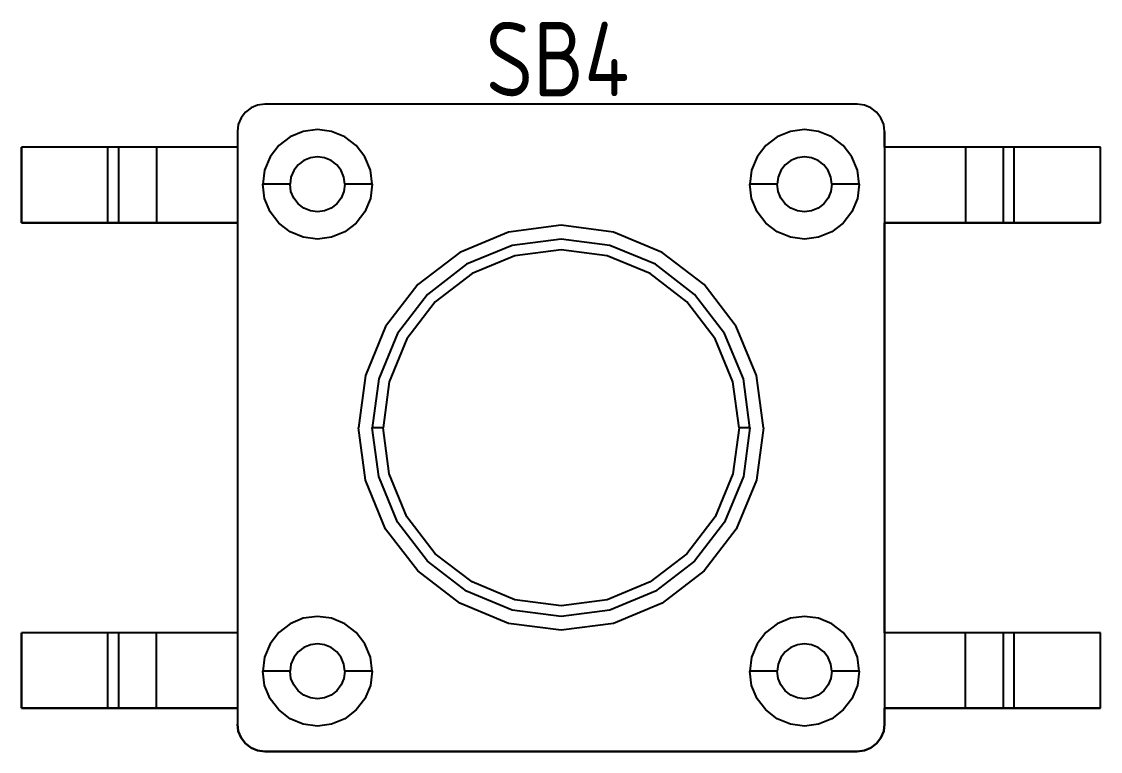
# Model space of a CAD drawing. Header units: inches. Extents: x 0 to 840, y -594 to 0.
# Drawn here: x 175.55 to 195.55, y -325.85 to -312.32 of the extents above; entities that cross this region are included whole.
import ezdxf

# ---------------------------------------------------------------- set-up
doc = ezdxf.new("R2010")
doc.units = ezdxf.units.IN
doc.header["$MEASUREMENT"] = 0
doc.styles.add('GOST type A0', font='', dxfattribs={"oblique": 15, "height": 5})
doc.styles.get('GOST type A0').set_extended_font_data('GOST type A')

msp = doc.modelspace()

# ---------------------------------------------------------------- linework, layer by layer
at = {"color": 18, "true_color": 0x000000}
for p, q in [((179.8, -313.922), (179.694, -314.002)), ((179.8, -313.922), (179.694, -314.002)), ((179.8, -313.922), (179.694, -314.002)), ((179.8, -313.922), (179.694, -314.002)), ((179.922, -313.872), (179.8, -313.922)), ((179.922, -313.872), (179.8, -313.922)), ((179.922, -313.872), (179.8, -313.922)), ((179.922, -313.872), (179.8, -313.922)), ((180.054, -313.854), (179.922, -313.872)), ((180.054, -313.854), (179.922, -313.872)), ((180.054, -313.854), (179.922, -313.872)), ((180.054, -313.854), (179.922, -313.872)), ((191.038, -313.854), (180.054, -313.854)), ((191.038, -313.854), (180.054, -313.854)), ((191.038, -313.854), (180.054, -313.854)), ((191.038, -313.854), (180.054, -313.854)), ((191.17, -313.872), (191.038, -313.854)), ((191.17, -313.872), (191.038, -313.854)), ((191.17, -313.872), (191.038, -313.854)), ((191.17, -313.872), (191.038, -313.854)), ((191.292, -313.922), (191.17, -313.872)), ((191.292, -313.922), (191.17, -313.872)), ((191.292, -313.922), (191.17, -313.872)), ((191.292, -313.922), (191.17, -313.872)), ((191.396, -314.002), (191.292, -313.922)), ((191.396, -314.002), (191.292, -313.922)), ((191.396, -314.002), (191.292, -313.922)), ((191.396, -314.002), (191.292, -313.922)), ((179.614, -314.108), (179.564, -314.23)), ((179.614, -314.108), (179.564, -314.23)), ((179.614, -314.108), (179.564, -314.23)), ((179.614, -314.108), (179.564, -314.23)), ((179.694, -314.002), (179.614, -314.108)), ((179.694, -314.002), (179.614, -314.108)), ((179.694, -314.002), (179.614, -314.108)), ((179.694, -314.002), (179.614, -314.108)), ((191.478, -314.108), (191.396, -314.002)), ((191.478, -314.108), (191.396, -314.002)), ((191.478, -314.108), (191.396, -314.002)), ((191.478, -314.108), (191.396, -314.002)), ((191.528, -314.23), (191.478, -314.108)), ((191.528, -314.23), (191.478, -314.108)), ((191.528, -314.23), (191.478, -314.108)), ((191.528, -314.23), (191.478, -314.108)), ((179.564, -314.23), (179.546, -314.362)), ((179.564, -314.23), (179.546, -314.362)), ((179.564, -314.23), (179.546, -314.362)), ((179.564, -314.23), (179.546, -314.362)), ((179.546, -314.362), (179.546, -314.654)), ((179.546, -314.362), (179.546, -325.346)), ((179.546, -314.362), (179.546, -314.654)), ((179.546, -314.362), (179.546, -325.346)), ((180.768, -314.358), (180.524, -314.46)), ((180.768, -314.358), (180.524, -314.46)), ((181.032, -314.324), (180.768, -314.358)), ((181.032, -314.324), (180.768, -314.358)), ((181.294, -314.358), (181.032, -314.324)), ((181.294, -314.358), (181.032, -314.324)), ((181.54, -314.46), (181.294, -314.358)), ((181.54, -314.46), (181.294, -314.358)), ((189.798, -314.358), (189.552, -314.46)), ((189.798, -314.358), (189.552, -314.46)), ((190.06, -314.324), (189.798, -314.358)), ((190.06, -314.324), (189.798, -314.358)), ((190.322, -314.358), (190.06, -314.324)), ((190.322, -314.358), (190.06, -314.324)), ((190.568, -314.46), (190.322, -314.358)), ((190.568, -314.46), (190.322, -314.358)), ((191.546, -314.362), (191.528, -314.23)), ((191.546, -314.362), (191.528, -314.23)), ((191.546, -314.362), (191.528, -314.23)), ((191.546, -314.362), (191.528, -314.23)), ((191.546, -314.654), (191.546, -314.362)), ((191.546, -314.362), (191.546, -325.346)), ((191.546, -314.654), (191.546, -314.362)), ((191.546, -314.362), (191.546, -325.346)), ((180.524, -314.46), (180.314, -314.622)), ((180.524, -314.46), (180.314, -314.622)), ((181.75, -314.622), (181.54, -314.46)), ((181.75, -314.622), (181.54, -314.46)), ((189.552, -314.46), (189.342, -314.622)), ((189.552, -314.46), (189.342, -314.622)), ((190.778, -314.622), (190.568, -314.46)), ((190.778, -314.622), (190.568, -314.46)), ((179.546, -314.654), (175.546, -314.654)), ((175.546, -314.654), (175.546, -316.054)), ((177.146, -314.654), (175.546, -314.654)), ((175.546, -316.054), (175.546, -314.654)), ((179.546, -314.654), (175.546, -314.654)), ((175.546, -314.654), (175.546, -316.054)), ((177.146, -314.654), (175.546, -314.654)), ((175.546, -316.054), (175.546, -314.654)), ((177.198, -314.654), (177.146, -314.654)), ((177.146, -316.054), (177.146, -314.654)), ((177.198, -314.654), (177.146, -314.654)), ((177.146, -316.054), (177.146, -314.654)), ((177.246, -314.654), (177.198, -314.654)), ((177.246, -314.654), (177.198, -314.654)), ((177.288, -314.654), (177.246, -314.654)), ((177.288, -314.654), (177.246, -314.654)), ((177.318, -314.654), (177.288, -314.654)), ((177.318, -314.654), (177.288, -314.654)), ((177.338, -314.654), (177.318, -314.654)), ((177.338, -314.654), (177.318, -314.654)), ((177.346, -314.654), (177.338, -314.654)), ((177.346, -314.654), (177.338, -314.654)), ((177.37, -314.654), (177.346, -314.654)), ((177.346, -316.054), (177.346, -314.654)), ((177.37, -314.654), (177.346, -314.654)), ((177.346, -316.054), (177.346, -314.654)), ((177.44, -314.654), (177.37, -314.654)), ((177.44, -314.654), (177.37, -314.654)), ((177.55, -314.654), (177.44, -314.654)), ((177.55, -314.654), (177.44, -314.654)), ((177.696, -314.654), (177.55, -314.654)), ((177.696, -314.654), (177.55, -314.654)), ((177.864, -314.654), (177.696, -314.654)), ((177.864, -314.654), (177.696, -314.654)), ((178.046, -314.654), (177.864, -314.654)), ((178.046, -314.654), (177.864, -314.654)), ((179.546, -314.654), (178.046, -314.654)), ((178.046, -314.654), (178.046, -316.054)), ((179.546, -314.654), (178.046, -314.654)), ((178.046, -314.654), (178.046, -316.054)), ((180.314, -314.622), (180.152, -314.832)), ((180.314, -314.622), (180.152, -314.832)), ((181.912, -314.832), (181.75, -314.622)), ((181.912, -314.832), (181.75, -314.622)), ((189.342, -314.622), (189.18, -314.832)), ((189.342, -314.622), (189.18, -314.832)), ((190.94, -314.832), (190.778, -314.622)), ((190.94, -314.832), (190.778, -314.622)), ((195.546, -314.654), (191.546, -314.654)), ((193.046, -314.654), (191.546, -314.654)), ((195.546, -314.654), (191.546, -314.654)), ((193.046, -314.654), (191.546, -314.654)), ((193.226, -314.654), (193.046, -314.654)), ((193.046, -314.654), (193.046, -316.054)), ((193.226, -314.654), (193.046, -314.654)), ((193.046, -314.654), (193.046, -316.054)), ((193.396, -314.654), (193.226, -314.654)), ((193.396, -314.654), (193.226, -314.654)), ((193.54, -314.654), (193.396, -314.654)), ((193.54, -314.654), (193.396, -314.654)), ((193.652, -314.654), (193.54, -314.654)), ((193.652, -314.654), (193.54, -314.654)), ((193.722, -314.654), (193.652, -314.654)), ((193.722, -314.654), (193.652, -314.654)), ((193.746, -314.654), (193.722, -314.654)), ((193.746, -314.654), (193.722, -314.654)), ((193.746, -316.054), (193.746, -314.654)), ((193.752, -314.654), (193.746, -314.654)), ((193.746, -316.054), (193.746, -314.654)), ((193.752, -314.654), (193.746, -314.654)), ((193.772, -314.654), (193.752, -314.654)), ((193.772, -314.654), (193.752, -314.654)), ((193.804, -314.654), (193.772, -314.654)), ((193.804, -314.654), (193.772, -314.654)), ((193.846, -314.654), (193.804, -314.654)), ((193.846, -314.654), (193.804, -314.654)), ((193.894, -314.654), (193.846, -314.654)), ((193.894, -314.654), (193.846, -314.654)), ((193.946, -314.654), (193.894, -314.654)), ((193.946, -314.654), (193.894, -314.654)), ((195.546, -314.654), (193.946, -314.654)), ((193.946, -316.054), (193.946, -314.654)), ((195.546, -314.654), (193.946, -314.654)), ((193.946, -316.054), (193.946, -314.654)), ((195.546, -316.054), (195.546, -314.654)), ((195.546, -316.054), (195.546, -314.654)), ((195.546, -316.054), (195.546, -314.654)), ((195.546, -316.054), (195.546, -314.654)), ((180.152, -314.832), (180.05, -315.076)), ((180.152, -314.832), (180.05, -315.076)), ((180.672, -314.98), (180.592, -315.086)), ((180.672, -314.98), (180.592, -315.086)), ((180.778, -314.9), (180.672, -314.98)), ((180.778, -314.9), (180.672, -314.98)), ((180.9, -314.85), (180.778, -314.9)), ((180.9, -314.85), (180.778, -314.9)), ((181.032, -314.832), (180.9, -314.85)), ((181.032, -314.832), (180.9, -314.85)), ((181.164, -314.85), (181.032, -314.832)), ((181.164, -314.85), (181.032, -314.832)), ((181.286, -314.9), (181.164, -314.85)), ((181.286, -314.9), (181.164, -314.85)), ((181.39, -314.98), (181.286, -314.9)), ((181.39, -314.98), (181.286, -314.9)), ((181.472, -315.086), (181.39, -314.98)), ((181.472, -315.086), (181.39, -314.98)), ((182.012, -315.076), (181.912, -314.832)), ((182.012, -315.076), (181.912, -314.832)), ((189.18, -314.832), (189.078, -315.076)), ((189.18, -314.832), (189.078, -315.076)), ((189.7, -314.98), (189.62, -315.086)), ((189.7, -314.98), (189.62, -315.086)), ((189.806, -314.9), (189.7, -314.98)), ((189.806, -314.9), (189.7, -314.98)), ((189.928, -314.85), (189.806, -314.9)), ((189.928, -314.85), (189.806, -314.9)), ((190.06, -314.832), (189.928, -314.85)), ((190.06, -314.832), (189.928, -314.85)), ((190.192, -314.85), (190.06, -314.832)), ((190.192, -314.85), (190.06, -314.832)), ((190.314, -314.9), (190.192, -314.85)), ((190.314, -314.9), (190.192, -314.85)), ((190.42, -314.98), (190.314, -314.9)), ((190.42, -314.98), (190.314, -314.9)), ((190.5, -315.086), (190.42, -314.98)), ((190.5, -315.086), (190.42, -314.98)), ((191.042, -315.076), (190.94, -314.832)), ((191.042, -315.076), (190.94, -314.832)), ((180.05, -315.076), (180.016, -315.34)), ((180.05, -315.076), (180.016, -315.34)), ((180.592, -315.086), (180.54, -315.208)), ((180.592, -315.086), (180.54, -315.208)), ((181.522, -315.208), (181.472, -315.086)), ((181.522, -315.208), (181.472, -315.086)), ((182.048, -315.34), (182.012, -315.076)), ((182.048, -315.34), (182.012, -315.076)), ((189.078, -315.076), (189.044, -315.34)), ((189.078, -315.076), (189.044, -315.34)), ((189.62, -315.086), (189.57, -315.208)), ((189.62, -315.086), (189.57, -315.208)), ((190.55, -315.208), (190.5, -315.086)), ((190.55, -315.208), (190.5, -315.086)), ((191.076, -315.34), (191.042, -315.076)), ((191.076, -315.34), (191.042, -315.076)), ((180.05, -315.602), (180.016, -315.34)), ((180.032, -315.34), (180.016, -315.34)), ((180.05, -315.602), (180.016, -315.34)), ((180.032, -315.34), (180.016, -315.34)), ((180.084, -315.34), (180.032, -315.34)), ((180.084, -315.34), (180.032, -315.34)), ((180.164, -315.34), (180.084, -315.34)), ((180.164, -315.34), (180.084, -315.34)), ((180.27, -315.34), (180.164, -315.34)), ((180.27, -315.34), (180.164, -315.34)), ((180.392, -315.34), (180.27, -315.34)), ((180.392, -315.34), (180.27, -315.34)), ((180.524, -315.34), (180.392, -315.34)), ((180.524, -315.34), (180.392, -315.34)), ((180.54, -315.208), (180.524, -315.34)), ((180.54, -315.208), (180.524, -315.34)), ((180.54, -315.472), (180.524, -315.34)), ((180.54, -315.472), (180.524, -315.34)), ((181.54, -315.34), (181.522, -315.208)), ((181.54, -315.34), (181.522, -315.208)), ((181.54, -315.34), (181.522, -315.472)), ((181.54, -315.34), (181.522, -315.472)), ((181.672, -315.34), (181.54, -315.34)), ((181.672, -315.34), (181.54, -315.34)), ((181.794, -315.34), (181.672, -315.34)), ((181.794, -315.34), (181.672, -315.34)), ((181.898, -315.34), (181.794, -315.34)), ((181.898, -315.34), (181.794, -315.34)), ((181.98, -315.34), (181.898, -315.34)), ((181.98, -315.34), (181.898, -315.34)), ((182.03, -315.34), (181.98, -315.34)), ((182.03, -315.34), (181.98, -315.34)), ((182.048, -315.34), (182.012, -315.602)), ((182.048, -315.34), (182.012, -315.602)), ((182.048, -315.34), (182.03, -315.34)), ((182.048, -315.34), (182.03, -315.34)), ((189.078, -315.602), (189.044, -315.34)), ((189.062, -315.34), (189.044, -315.34)), ((189.078, -315.602), (189.044, -315.34)), ((189.062, -315.34), (189.044, -315.34)), ((189.112, -315.34), (189.062, -315.34)), ((189.112, -315.34), (189.062, -315.34)), ((189.192, -315.34), (189.112, -315.34)), ((189.192, -315.34), (189.112, -315.34)), ((189.298, -315.34), (189.192, -315.34)), ((189.298, -315.34), (189.192, -315.34)), ((189.42, -315.34), (189.298, -315.34)), ((189.42, -315.34), (189.298, -315.34)), ((189.552, -315.34), (189.42, -315.34)), ((189.552, -315.34), (189.42, -315.34)), ((189.57, -315.208), (189.552, -315.34)), ((189.57, -315.208), (189.552, -315.34)), ((189.57, -315.472), (189.552, -315.34)), ((189.57, -315.472), (189.552, -315.34)), ((190.568, -315.34), (190.55, -315.208)), ((190.568, -315.34), (190.55, -315.208)), ((190.568, -315.34), (190.55, -315.472)), ((190.568, -315.34), (190.55, -315.472)), ((190.7, -315.34), (190.568, -315.34)), ((190.7, -315.34), (190.568, -315.34)), ((190.822, -315.34), (190.7, -315.34)), ((190.822, -315.34), (190.7, -315.34)), ((190.928, -315.34), (190.822, -315.34)), ((190.928, -315.34), (190.822, -315.34)), ((191.008, -315.34), (190.928, -315.34)), ((191.008, -315.34), (190.928, -315.34)), ((191.058, -315.34), (191.008, -315.34)), ((191.058, -315.34), (191.008, -315.34)), ((191.076, -315.34), (191.042, -315.602)), ((191.076, -315.34), (191.042, -315.602)), ((191.076, -315.34), (191.058, -315.34)), ((191.076, -315.34), (191.058, -315.34)), ((180.592, -315.594), (180.54, -315.472)), ((180.592, -315.594), (180.54, -315.472)), ((180.672, -315.7), (180.592, -315.594)), ((180.672, -315.7), (180.592, -315.594)), ((181.472, -315.594), (181.39, -315.7)), ((181.472, -315.594), (181.39, -315.7)), ((181.522, -315.472), (181.472, -315.594)), ((181.522, -315.472), (181.472, -315.594)), ((189.62, -315.594), (189.57, -315.472)), ((189.62, -315.594), (189.57, -315.472)), ((189.7, -315.7), (189.62, -315.594)), ((189.7, -315.7), (189.62, -315.594)), ((190.5, -315.594), (190.42, -315.7)), ((190.5, -315.594), (190.42, -315.7)), ((190.55, -315.472), (190.5, -315.594)), ((190.55, -315.472), (190.5, -315.594)), ((180.152, -315.848), (180.05, -315.602)), ((180.152, -315.848), (180.05, -315.602)), ((180.778, -315.78), (180.672, -315.7)), ((180.778, -315.78), (180.672, -315.7)), ((180.9, -315.83), (180.778, -315.78)), ((180.9, -315.83), (180.778, -315.78)), ((181.286, -315.78), (181.164, -315.83)), ((181.286, -315.78), (181.164, -315.83)), ((181.39, -315.7), (181.286, -315.78)), ((181.39, -315.7), (181.286, -315.78)), ((182.012, -315.602), (181.912, -315.848)), ((182.012, -315.602), (181.912, -315.848)), ((189.18, -315.848), (189.078, -315.602)), ((189.18, -315.848), (189.078, -315.602)), ((189.806, -315.78), (189.7, -315.7)), ((189.806, -315.78), (189.7, -315.7)), ((189.928, -315.83), (189.806, -315.78)), ((189.928, -315.83), (189.806, -315.78)), ((190.314, -315.78), (190.192, -315.83)), ((190.314, -315.78), (190.192, -315.83)), ((190.42, -315.7), (190.314, -315.78)), ((190.42, -315.7), (190.314, -315.78)), ((191.042, -315.602), (190.94, -315.848)), ((191.042, -315.602), (190.94, -315.848)), ((180.314, -316.058), (180.152, -315.848)), ((180.314, -316.058), (180.152, -315.848)), ((181.032, -315.848), (180.9, -315.83)), ((181.032, -315.848), (180.9, -315.83)), ((181.164, -315.83), (181.032, -315.848)), ((181.164, -315.83), (181.032, -315.848)), ((181.912, -315.848), (181.75, -316.058)), ((181.912, -315.848), (181.75, -316.058)), ((189.342, -316.058), (189.18, -315.848)), ((189.342, -316.058), (189.18, -315.848)), ((190.06, -315.848), (189.928, -315.83)), ((190.06, -315.848), (189.928, -315.83)), ((190.192, -315.83), (190.06, -315.848)), ((190.192, -315.83), (190.06, -315.848)), ((190.94, -315.848), (190.778, -316.058)), ((190.94, -315.848), (190.778, -316.058)), ((175.546, -316.054), (179.546, -316.054)), ((177.146, -316.054), (175.546, -316.054)), ((175.546, -316.054), (179.546, -316.054)), ((177.146, -316.054), (175.546, -316.054)), ((177.198, -316.054), (177.146, -316.054)), ((177.198, -316.054), (177.146, -316.054)), ((177.246, -316.054), (177.198, -316.054)), ((177.246, -316.054), (177.198, -316.054)), ((177.288, -316.054), (177.246, -316.054)), ((177.288, -316.054), (177.246, -316.054)), ((177.318, -316.054), (177.288, -316.054)), ((177.318, -316.054), (177.288, -316.054)), ((177.338, -316.054), (177.318, -316.054)), ((177.338, -316.054), (177.318, -316.054)), ((177.346, -316.054), (177.338, -316.054)), ((177.346, -316.054), (177.338, -316.054)), ((177.37, -316.054), (177.346, -316.054)), ((177.37, -316.054), (177.346, -316.054)), ((177.44, -316.054), (177.37, -316.054)), ((177.44, -316.054), (177.37, -316.054)), ((177.55, -316.054), (177.44, -316.054)), ((177.55, -316.054), (177.44, -316.054)), ((177.696, -316.054), (177.55, -316.054)), ((177.696, -316.054), (177.55, -316.054)), ((177.864, -316.054), (177.696, -316.054)), ((177.864, -316.054), (177.696, -316.054)), ((178.046, -316.054), (177.864, -316.054)), ((178.046, -316.054), (177.864, -316.054)), ((179.546, -316.054), (178.046, -316.054)), ((179.546, -316.054), (178.046, -316.054)), ((179.546, -316.054), (179.546, -323.654)), ((179.546, -316.054), (179.546, -323.654)), ((180.524, -316.22), (180.314, -316.058)), ((180.524, -316.22), (180.314, -316.058)), ((181.75, -316.058), (181.54, -316.22)), ((181.75, -316.058), (181.54, -316.22)), ((185.546, -316.1), (184.574, -316.228)), ((185.546, -316.1), (184.574, -316.228)), ((186.518, -316.228), (185.546, -316.1)), ((186.518, -316.228), (185.546, -316.1)), ((189.552, -316.22), (189.342, -316.058)), ((189.552, -316.22), (189.342, -316.058)), ((190.778, -316.058), (190.568, -316.22)), ((190.778, -316.058), (190.568, -316.22)), ((191.546, -323.654), (191.546, -316.054)), ((191.546, -316.054), (195.546, -316.054)), ((193.046, -316.054), (191.546, -316.054)), ((191.546, -323.654), (191.546, -316.054)), ((191.546, -316.054), (195.546, -316.054)), ((193.046, -316.054), (191.546, -316.054)), ((193.226, -316.054), (193.046, -316.054)), ((193.226, -316.054), (193.046, -316.054)), ((193.396, -316.054), (193.226, -316.054)), ((193.396, -316.054), (193.226, -316.054)), ((193.54, -316.054), (193.396, -316.054)), ((193.54, -316.054), (193.396, -316.054)), ((193.652, -316.054), (193.54, -316.054)), ((193.652, -316.054), (193.54, -316.054)), ((193.722, -316.054), (193.652, -316.054)), ((193.722, -316.054), (193.652, -316.054)), ((193.746, -316.054), (193.722, -316.054)), ((193.746, -316.054), (193.722, -316.054)), ((193.752, -316.054), (193.746, -316.054)), ((193.752, -316.054), (193.746, -316.054)), ((193.772, -316.054), (193.752, -316.054)), ((193.772, -316.054), (193.752, -316.054)), ((193.804, -316.054), (193.772, -316.054)), ((193.804, -316.054), (193.772, -316.054)), ((193.846, -316.054), (193.804, -316.054)), ((193.846, -316.054), (193.804, -316.054)), ((193.894, -316.054), (193.846, -316.054)), ((193.894, -316.054), (193.846, -316.054)), ((193.946, -316.054), (193.894, -316.054)), ((193.946, -316.054), (193.894, -316.054)), ((195.546, -316.054), (193.946, -316.054)), ((195.546, -316.054), (193.946, -316.054)), ((180.768, -316.322), (180.524, -316.22)), ((180.768, -316.322), (180.524, -316.22)), ((181.032, -316.356), (180.768, -316.322)), ((181.032, -316.356), (180.768, -316.322)), ((181.294, -316.322), (181.032, -316.356)), ((181.294, -316.322), (181.032, -316.356)), ((181.54, -316.22), (181.294, -316.322)), ((181.54, -316.22), (181.294, -316.322)), ((184.574, -316.228), (183.668, -316.604)), ((184.574, -316.228), (183.668, -316.604)), ((185.546, -316.354), (184.64, -316.474)), ((185.546, -316.354), (184.64, -316.474)), ((186.452, -316.474), (185.546, -316.354)), ((186.452, -316.474), (185.546, -316.354)), ((187.422, -316.604), (186.518, -316.228)), ((187.422, -316.604), (186.518, -316.228)), ((189.798, -316.322), (189.552, -316.22)), ((189.798, -316.322), (189.552, -316.22)), ((190.06, -316.356), (189.798, -316.322)), ((190.06, -316.356), (189.798, -316.322)), ((190.322, -316.322), (190.06, -316.356)), ((190.322, -316.322), (190.06, -316.356)), ((190.568, -316.22), (190.322, -316.322)), ((190.568, -316.22), (190.322, -316.322)), ((184.64, -316.474), (183.796, -316.822)), ((184.64, -316.474), (183.796, -316.822)), ((185.546, -316.554), (184.692, -316.666)), ((185.546, -316.554), (184.692, -316.666)), ((186.4, -316.666), (185.546, -316.554)), ((186.4, -316.666), (185.546, -316.554)), ((187.296, -316.822), (186.452, -316.474)), ((187.296, -316.822), (186.452, -316.474)), ((183.668, -316.604), (182.892, -317.2)), ((183.668, -316.604), (182.892, -317.2)), ((184.692, -316.666), (183.896, -316.996)), ((184.692, -316.666), (183.896, -316.996)), ((187.196, -316.996), (186.4, -316.666)), ((187.196, -316.996), (186.4, -316.666)), ((188.2, -317.2), (187.422, -316.604)), ((188.2, -317.2), (187.422, -316.604)), ((183.796, -316.822), (183.07, -317.38)), ((183.796, -316.822), (183.07, -317.38)), ((183.896, -316.996), (183.212, -317.52)), ((183.896, -316.996), (183.212, -317.52)), ((187.88, -317.52), (187.196, -316.996)), ((187.88, -317.52), (187.196, -316.996)), ((188.02, -317.38), (187.296, -316.822)), ((188.02, -317.38), (187.296, -316.822)), ((182.892, -317.2), (182.294, -317.978)), ((182.892, -317.2), (182.294, -317.978)), ((183.07, -317.38), (182.514, -318.104)), ((183.07, -317.38), (182.514, -318.104)), ((188.576, -318.104), (188.02, -317.38)), ((188.576, -318.104), (188.02, -317.38)), ((188.796, -317.978), (188.2, -317.2)), ((188.796, -317.978), (188.2, -317.2)), ((183.212, -317.52), (182.688, -318.204)), ((183.212, -317.52), (182.688, -318.204)), ((188.404, -318.204), (187.88, -317.52)), ((188.404, -318.204), (187.88, -317.52)), ((182.294, -317.978), (181.92, -318.882)), ((182.294, -317.978), (181.92, -318.882)), ((189.172, -318.882), (188.796, -317.978)), ((189.172, -318.882), (188.796, -317.978)), ((182.514, -318.104), (182.166, -318.948)), ((182.514, -318.104), (182.166, -318.948)), ((188.926, -318.948), (188.576, -318.104)), ((188.926, -318.948), (188.576, -318.104)), ((182.688, -318.204), (182.358, -319)), ((182.688, -318.204), (182.358, -319)), ((188.734, -319), (188.404, -318.204)), ((188.734, -319), (188.404, -318.204)), ((181.92, -318.882), (181.792, -319.854)), ((181.92, -318.882), (181.792, -319.854)), ((182.166, -318.948), (182.046, -319.854)), ((182.166, -318.948), (182.046, -319.854)), ((189.046, -319.854), (188.926, -318.948)), ((189.046, -319.854), (188.926, -318.948)), ((189.3, -319.854), (189.172, -318.882)), ((189.3, -319.854), (189.172, -318.882)), ((182.358, -319), (182.246, -319.854)), ((182.358, -319), (182.246, -319.854)), ((188.846, -319.854), (188.734, -319)), ((188.846, -319.854), (188.734, -319)), ((181.92, -320.826), (181.792, -319.854)), ((181.92, -320.826), (181.792, -319.854)), ((182.166, -320.76), (182.046, -319.854)), ((182.052, -319.854), (182.046, -319.854)), ((182.166, -320.76), (182.046, -319.854)), ((182.052, -319.854), (182.046, -319.854)), ((182.072, -319.854), (182.052, -319.854)), ((182.072, -319.854), (182.052, -319.854)), ((182.104, -319.854), (182.072, -319.854)), ((182.104, -319.854), (182.072, -319.854)), ((182.146, -319.854), (182.104, -319.854)), ((182.146, -319.854), (182.104, -319.854)), ((182.194, -319.854), (182.146, -319.854)), ((182.194, -319.854), (182.146, -319.854)), ((182.246, -319.854), (182.194, -319.854)), ((182.246, -319.854), (182.194, -319.854)), ((182.358, -320.708), (182.246, -319.854)), ((182.358, -320.708), (182.246, -319.854)), ((188.846, -319.854), (188.734, -320.708)), ((188.846, -319.854), (188.734, -320.708)), ((188.898, -319.854), (188.846, -319.854)), ((188.898, -319.854), (188.846, -319.854)), ((188.946, -319.854), (188.898, -319.854)), ((188.946, -319.854), (188.898, -319.854)), ((189.046, -319.854), (188.926, -320.76)), ((189.046, -319.854), (188.926, -320.76)), ((188.988, -319.854), (188.946, -319.854)), ((188.988, -319.854), (188.946, -319.854)), ((189.018, -319.854), (188.988, -319.854)), ((189.018, -319.854), (188.988, -319.854)), ((189.038, -319.854), (189.018, -319.854)), ((189.038, -319.854), (189.018, -319.854)), ((189.046, -319.854), (189.038, -319.854)), ((189.046, -319.854), (189.038, -319.854)), ((189.3, -319.854), (189.172, -320.826)), ((189.3, -319.854), (189.172, -320.826)), ((182.514, -321.604), (182.166, -320.76)), ((182.514, -321.604), (182.166, -320.76)), ((182.688, -321.504), (182.358, -320.708)), ((182.688, -321.504), (182.358, -320.708)), ((188.734, -320.708), (188.404, -321.504)), ((188.734, -320.708), (188.404, -321.504)), ((188.926, -320.76), (188.576, -321.604)), ((188.926, -320.76), (188.576, -321.604)), ((182.294, -321.732), (181.92, -320.826)), ((182.294, -321.732), (181.92, -320.826)), ((189.172, -320.826), (188.796, -321.732)), ((189.172, -320.826), (188.796, -321.732)), ((183.212, -322.188), (182.688, -321.504)), ((183.212, -322.188), (182.688, -321.504)), ((188.404, -321.504), (187.88, -322.188)), ((188.404, -321.504), (187.88, -322.188)), ((182.892, -322.508), (182.294, -321.732)), ((182.892, -322.508), (182.294, -321.732)), ((183.07, -322.328), (182.514, -321.604)), ((183.07, -322.328), (182.514, -321.604)), ((188.576, -321.604), (188.02, -322.328)), ((188.576, -321.604), (188.02, -322.328)), ((188.796, -321.732), (188.2, -322.508)), ((188.796, -321.732), (188.2, -322.508)), ((183.896, -322.712), (183.212, -322.188)), ((183.896, -322.712), (183.212, -322.188)), ((187.88, -322.188), (187.196, -322.712)), ((187.88, -322.188), (187.196, -322.712)), ((183.796, -322.886), (183.07, -322.328)), ((183.796, -322.886), (183.07, -322.328)), ((188.02, -322.328), (187.296, -322.886)), ((188.02, -322.328), (187.296, -322.886)), ((183.668, -323.106), (182.892, -322.508)), ((183.668, -323.106), (182.892, -322.508)), ((188.2, -322.508), (187.422, -323.106)), ((188.2, -322.508), (187.422, -323.106)), ((184.692, -323.042), (183.896, -322.712)), ((184.692, -323.042), (183.896, -322.712)), ((187.196, -322.712), (186.4, -323.042)), ((187.196, -322.712), (186.4, -323.042)), ((184.64, -323.234), (183.796, -322.886)), ((184.64, -323.234), (183.796, -322.886)), ((187.296, -322.886), (186.452, -323.234)), ((187.296, -322.886), (186.452, -323.234)), ((184.574, -323.48), (183.668, -323.106)), ((184.574, -323.48), (183.668, -323.106)), ((185.546, -323.154), (184.692, -323.042)), ((185.546, -323.154), (184.692, -323.042)), ((186.4, -323.042), (185.546, -323.154)), ((186.4, -323.042), (185.546, -323.154)), ((187.422, -323.106), (186.518, -323.48)), ((187.422, -323.106), (186.518, -323.48)), ((180.768, -323.386), (180.524, -323.488)), ((180.768, -323.386), (180.524, -323.488)), ((181.032, -323.352), (180.768, -323.386)), ((181.032, -323.352), (180.768, -323.386)), ((181.294, -323.386), (181.032, -323.352)), ((181.294, -323.386), (181.032, -323.352)), ((181.54, -323.488), (181.294, -323.386)), ((181.54, -323.488), (181.294, -323.386)), ((185.546, -323.354), (184.64, -323.234)), ((185.546, -323.354), (184.64, -323.234)), ((186.452, -323.234), (185.546, -323.354)), ((186.452, -323.234), (185.546, -323.354)), ((189.798, -323.386), (189.552, -323.488)), ((189.798, -323.386), (189.552, -323.488)), ((190.06, -323.352), (189.798, -323.386)), ((190.06, -323.352), (189.798, -323.386)), ((190.322, -323.386), (190.06, -323.352)), ((190.322, -323.386), (190.06, -323.352)), ((190.568, -323.488), (190.322, -323.386)), ((190.568, -323.488), (190.322, -323.386)), ((180.524, -323.488), (180.314, -323.65)), ((180.524, -323.488), (180.314, -323.65)), ((181.75, -323.65), (181.54, -323.488)), ((181.75, -323.65), (181.54, -323.488)), ((185.546, -323.608), (184.574, -323.48)), ((185.546, -323.608), (184.574, -323.48)), ((186.518, -323.48), (185.546, -323.608)), ((186.518, -323.48), (185.546, -323.608)), ((189.552, -323.488), (189.342, -323.65)), ((189.552, -323.488), (189.342, -323.65)), ((190.778, -323.65), (190.568, -323.488)), ((190.778, -323.65), (190.568, -323.488)), ((179.546, -323.654), (175.546, -323.654)), ((175.546, -323.654), (175.546, -325.054)), ((177.146, -323.654), (175.546, -323.654)), ((175.546, -325.054), (175.546, -323.654)), ((179.546, -323.654), (175.546, -323.654)), ((175.546, -323.654), (175.546, -325.054)), ((177.146, -323.654), (175.546, -323.654)), ((175.546, -325.054), (175.546, -323.654)), ((177.198, -323.654), (177.146, -323.654)), ((177.146, -325.054), (177.146, -323.654)), ((177.198, -323.654), (177.146, -323.654)), ((177.146, -325.054), (177.146, -323.654)), ((177.246, -323.654), (177.198, -323.654)), ((177.246, -323.654), (177.198, -323.654)), ((177.288, -323.654), (177.246, -323.654)), ((177.288, -323.654), (177.246, -323.654)), ((177.318, -323.654), (177.288, -323.654)), ((177.318, -323.654), (177.288, -323.654)), ((177.338, -323.654), (177.318, -323.654)), ((177.338, -323.654), (177.318, -323.654)), ((177.346, -323.654), (177.338, -323.654)), ((177.346, -323.654), (177.338, -323.654)), ((177.37, -323.654), (177.346, -323.654)), ((177.346, -325.054), (177.346, -323.654)), ((177.37, -323.654), (177.346, -323.654)), ((177.346, -325.054), (177.346, -323.654)), ((177.44, -323.654), (177.37, -323.654)), ((177.44, -323.654), (177.37, -323.654)), ((177.55, -323.654), (177.44, -323.654)), ((177.55, -323.654), (177.44, -323.654)), ((177.696, -323.654), (177.55, -323.654)), ((177.696, -323.654), (177.55, -323.654)), ((177.864, -323.654), (177.696, -323.654)), ((177.864, -323.654), (177.696, -323.654)), ((178.046, -323.654), (177.864, -323.654)), ((178.046, -323.654), (177.864, -323.654)), ((179.546, -323.654), (178.046, -323.654)), ((178.046, -325.054), (178.046, -323.654)), ((179.546, -323.654), (178.046, -323.654)), ((178.046, -325.054), (178.046, -323.654)), ((180.314, -323.65), (180.152, -323.86)), ((180.314, -323.65), (180.152, -323.86)), ((181.912, -323.86), (181.75, -323.65)), ((181.912, -323.86), (181.75, -323.65)), ((189.342, -323.65), (189.18, -323.86)), ((189.342, -323.65), (189.18, -323.86)), ((190.94, -323.86), (190.778, -323.65)), ((190.94, -323.86), (190.778, -323.65)), ((195.546, -323.654), (191.546, -323.654)), ((193.046, -323.654), (191.546, -323.654)), ((195.546, -323.654), (191.546, -323.654)), ((193.046, -323.654), (191.546, -323.654)), ((193.226, -323.654), (193.046, -323.654)), ((193.046, -325.054), (193.046, -323.654)), ((193.226, -323.654), (193.046, -323.654)), ((193.046, -325.054), (193.046, -323.654)), ((193.396, -323.654), (193.226, -323.654)), ((193.396, -323.654), (193.226, -323.654)), ((193.54, -323.654), (193.396, -323.654)), ((193.54, -323.654), (193.396, -323.654)), ((193.652, -323.654), (193.54, -323.654)), ((193.652, -323.654), (193.54, -323.654)), ((193.722, -323.654), (193.652, -323.654)), ((193.722, -323.654), (193.652, -323.654)), ((193.746, -323.654), (193.722, -323.654)), ((193.746, -323.654), (193.722, -323.654)), ((193.746, -325.054), (193.746, -323.654)), ((193.752, -323.654), (193.746, -323.654)), ((193.746, -325.054), (193.746, -323.654)), ((193.752, -323.654), (193.746, -323.654)), ((193.772, -323.654), (193.752, -323.654)), ((193.772, -323.654), (193.752, -323.654)), ((193.804, -323.654), (193.772, -323.654)), ((193.804, -323.654), (193.772, -323.654)), ((193.846, -323.654), (193.804, -323.654)), ((193.846, -323.654), (193.804, -323.654)), ((193.894, -323.654), (193.846, -323.654)), ((193.894, -323.654), (193.846, -323.654)), ((193.946, -323.654), (193.894, -323.654)), ((193.946, -323.654), (193.894, -323.654)), ((195.546, -323.654), (193.946, -323.654)), ((193.946, -325.054), (193.946, -323.654)), ((195.546, -323.654), (193.946, -323.654)), ((193.946, -325.054), (193.946, -323.654)), ((195.546, -325.054), (195.546, -323.654)), ((195.546, -325.054), (195.546, -323.654)), ((195.546, -325.054), (195.546, -323.654)), ((195.546, -325.054), (195.546, -323.654)), ((180.152, -323.86), (180.05, -324.106)), ((180.152, -323.86), (180.05, -324.106)), ((180.778, -323.928), (180.672, -324.01)), ((180.778, -323.928), (180.672, -324.01)), ((180.9, -323.878), (180.778, -323.928)), ((180.9, -323.878), (180.778, -323.928)), ((181.032, -323.86), (180.9, -323.878)), ((181.032, -323.86), (180.9, -323.878)), ((181.164, -323.878), (181.032, -323.86)), ((181.164, -323.878), (181.032, -323.86)), ((181.286, -323.928), (181.164, -323.878)), ((181.286, -323.928), (181.164, -323.878)), ((181.39, -324.01), (181.286, -323.928)), ((181.39, -324.01), (181.286, -323.928)), ((182.012, -324.106), (181.912, -323.86)), ((182.012, -324.106), (181.912, -323.86)), ((189.18, -323.86), (189.078, -324.106)), ((189.18, -323.86), (189.078, -324.106)), ((189.806, -323.928), (189.7, -324.01)), ((189.806, -323.928), (189.7, -324.01)), ((189.928, -323.878), (189.806, -323.928)), ((189.928, -323.878), (189.806, -323.928)), ((190.06, -323.86), (189.928, -323.878)), ((190.06, -323.86), (189.928, -323.878)), ((190.192, -323.878), (190.06, -323.86)), ((190.192, -323.878), (190.06, -323.86)), ((190.314, -323.928), (190.192, -323.878)), ((190.314, -323.928), (190.192, -323.878)), ((190.42, -324.01), (190.314, -323.928)), ((190.42, -324.01), (190.314, -323.928)), ((191.042, -324.106), (190.94, -323.86)), ((191.042, -324.106), (190.94, -323.86)), ((180.05, -324.106), (180.016, -324.368)), ((180.05, -324.106), (180.016, -324.368)), ((180.592, -324.114), (180.54, -324.236)), ((180.592, -324.114), (180.54, -324.236)), ((180.672, -324.01), (180.592, -324.114)), ((180.672, -324.01), (180.592, -324.114)), ((181.472, -324.114), (181.39, -324.01)), ((181.472, -324.114), (181.39, -324.01)), ((181.522, -324.236), (181.472, -324.114)), ((181.522, -324.236), (181.472, -324.114)), ((182.048, -324.368), (182.012, -324.106)), ((182.048, -324.368), (182.012, -324.106)), ((189.078, -324.106), (189.044, -324.368)), ((189.078, -324.106), (189.044, -324.368)), ((189.62, -324.114), (189.57, -324.236)), ((189.62, -324.114), (189.57, -324.236)), ((189.7, -324.01), (189.62, -324.114)), ((189.7, -324.01), (189.62, -324.114)), ((190.5, -324.114), (190.42, -324.01)), ((190.5, -324.114), (190.42, -324.01)), ((190.55, -324.236), (190.5, -324.114)), ((190.55, -324.236), (190.5, -324.114)), ((191.076, -324.368), (191.042, -324.106)), ((191.076, -324.368), (191.042, -324.106)), ((180.05, -324.632), (180.016, -324.368)), ((180.032, -324.368), (180.016, -324.368)), ((180.05, -324.632), (180.016, -324.368)), ((180.032, -324.368), (180.016, -324.368)), ((180.084, -324.368), (180.032, -324.368)), ((180.084, -324.368), (180.032, -324.368)), ((180.164, -324.368), (180.084, -324.368)), ((180.164, -324.368), (180.084, -324.368)), ((180.27, -324.368), (180.164, -324.368)), ((180.27, -324.368), (180.164, -324.368)), ((180.392, -324.368), (180.27, -324.368)), ((180.392, -324.368), (180.27, -324.368)), ((180.524, -324.368), (180.392, -324.368)), ((180.524, -324.368), (180.392, -324.368)), ((180.54, -324.236), (180.524, -324.368)), ((180.54, -324.236), (180.524, -324.368)), ((180.54, -324.5), (180.524, -324.368)), ((180.54, -324.5), (180.524, -324.368)), ((181.54, -324.368), (181.522, -324.236)), ((181.54, -324.368), (181.522, -324.236)), ((181.54, -324.368), (181.522, -324.5)), ((181.54, -324.368), (181.522, -324.5)), ((181.672, -324.368), (181.54, -324.368)), ((181.672, -324.368), (181.54, -324.368)), ((181.794, -324.368), (181.672, -324.368)), ((181.794, -324.368), (181.672, -324.368)), ((181.898, -324.368), (181.794, -324.368)), ((181.898, -324.368), (181.794, -324.368)), ((181.98, -324.368), (181.898, -324.368)), ((181.98, -324.368), (181.898, -324.368)), ((182.03, -324.368), (181.98, -324.368)), ((182.03, -324.368), (181.98, -324.368)), ((182.048, -324.368), (182.012, -324.632)), ((182.048, -324.368), (182.012, -324.632)), ((182.048, -324.368), (182.03, -324.368)), ((182.048, -324.368), (182.03, -324.368)), ((189.078, -324.632), (189.044, -324.368)), ((189.062, -324.368), (189.044, -324.368)), ((189.078, -324.632), (189.044, -324.368)), ((189.062, -324.368), (189.044, -324.368)), ((189.112, -324.368), (189.062, -324.368)), ((189.112, -324.368), (189.062, -324.368)), ((189.192, -324.368), (189.112, -324.368)), ((189.192, -324.368), (189.112, -324.368)), ((189.298, -324.368), (189.192, -324.368)), ((189.298, -324.368), (189.192, -324.368)), ((189.42, -324.368), (189.298, -324.368)), ((189.42, -324.368), (189.298, -324.368)), ((189.552, -324.368), (189.42, -324.368)), ((189.552, -324.368), (189.42, -324.368)), ((189.57, -324.236), (189.552, -324.368)), ((189.57, -324.236), (189.552, -324.368)), ((189.57, -324.5), (189.552, -324.368)), ((189.57, -324.5), (189.552, -324.368)), ((190.568, -324.368), (190.55, -324.236)), ((190.568, -324.368), (190.55, -324.236)), ((190.568, -324.368), (190.55, -324.5)), ((190.568, -324.368), (190.55, -324.5)), ((190.7, -324.368), (190.568, -324.368)), ((190.7, -324.368), (190.568, -324.368)), ((190.822, -324.368), (190.7, -324.368)), ((190.822, -324.368), (190.7, -324.368)), ((190.928, -324.368), (190.822, -324.368)), ((190.928, -324.368), (190.822, -324.368)), ((191.008, -324.368), (190.928, -324.368)), ((191.008, -324.368), (190.928, -324.368)), ((191.058, -324.368), (191.008, -324.368)), ((191.058, -324.368), (191.008, -324.368)), ((191.076, -324.368), (191.042, -324.632)), ((191.076, -324.368), (191.042, -324.632)), ((191.076, -324.368), (191.058, -324.368)), ((191.076, -324.368), (191.058, -324.368)), ((180.592, -324.622), (180.54, -324.5)), ((180.592, -324.622), (180.54, -324.5)), ((181.522, -324.5), (181.472, -324.622)), ((181.522, -324.5), (181.472, -324.622)), ((189.62, -324.622), (189.57, -324.5)), ((189.62, -324.622), (189.57, -324.5)), ((190.55, -324.5), (190.5, -324.622)), ((190.55, -324.5), (190.5, -324.622)), ((180.152, -324.876), (180.05, -324.632)), ((180.152, -324.876), (180.05, -324.632)), ((180.672, -324.728), (180.592, -324.622)), ((180.672, -324.728), (180.592, -324.622)), ((180.778, -324.808), (180.672, -324.728)), ((180.778, -324.808), (180.672, -324.728)), ((181.39, -324.728), (181.286, -324.808)), ((181.39, -324.728), (181.286, -324.808)), ((181.472, -324.622), (181.39, -324.728)), ((181.472, -324.622), (181.39, -324.728)), ((182.012, -324.632), (181.912, -324.876)), ((182.012, -324.632), (181.912, -324.876)), ((189.18, -324.876), (189.078, -324.632)), ((189.18, -324.876), (189.078, -324.632)), ((189.7, -324.728), (189.62, -324.622)), ((189.7, -324.728), (189.62, -324.622)), ((189.806, -324.808), (189.7, -324.728)), ((189.806, -324.808), (189.7, -324.728)), ((190.42, -324.728), (190.314, -324.808)), ((190.42, -324.728), (190.314, -324.808)), ((190.5, -324.622), (190.42, -324.728)), ((190.5, -324.622), (190.42, -324.728)), ((191.042, -324.632), (190.94, -324.876)), ((191.042, -324.632), (190.94, -324.876)), ((180.314, -325.086), (180.152, -324.876)), ((180.314, -325.086), (180.152, -324.876)), ((180.9, -324.858), (180.778, -324.808)), ((180.9, -324.858), (180.778, -324.808)), ((181.032, -324.876), (180.9, -324.858)), ((181.032, -324.876), (180.9, -324.858)), ((181.164, -324.858), (181.032, -324.876)), ((181.164, -324.858), (181.032, -324.876)), ((181.286, -324.808), (181.164, -324.858)), ((181.286, -324.808), (181.164, -324.858)), ((181.912, -324.876), (181.75, -325.086)), ((181.912, -324.876), (181.75, -325.086)), ((189.342, -325.086), (189.18, -324.876)), ((189.342, -325.086), (189.18, -324.876)), ((189.928, -324.858), (189.806, -324.808)), ((189.928, -324.858), (189.806, -324.808)), ((190.06, -324.876), (189.928, -324.858)), ((190.06, -324.876), (189.928, -324.858)), ((190.192, -324.858), (190.06, -324.876)), ((190.192, -324.858), (190.06, -324.876)), ((190.314, -324.808), (190.192, -324.858)), ((190.314, -324.808), (190.192, -324.858)), ((190.94, -324.876), (190.778, -325.086)), ((190.94, -324.876), (190.778, -325.086)), ((175.546, -325.054), (179.546, -325.054)), ((177.146, -325.054), (175.546, -325.054)), ((175.546, -325.054), (179.546, -325.054)), ((177.146, -325.054), (175.546, -325.054)), ((177.198, -325.054), (177.146, -325.054)), ((177.198, -325.054), (177.146, -325.054)), ((177.246, -325.054), (177.198, -325.054)), ((177.246, -325.054), (177.198, -325.054)), ((177.288, -325.054), (177.246, -325.054)), ((177.288, -325.054), (177.246, -325.054)), ((177.318, -325.054), (177.288, -325.054)), ((177.318, -325.054), (177.288, -325.054)), ((177.338, -325.054), (177.318, -325.054)), ((177.338, -325.054), (177.318, -325.054)), ((177.346, -325.054), (177.338, -325.054)), ((177.346, -325.054), (177.338, -325.054)), ((177.37, -325.054), (177.346, -325.054)), ((177.37, -325.054), (177.346, -325.054)), ((177.44, -325.054), (177.37, -325.054)), ((177.44, -325.054), (177.37, -325.054)), ((177.55, -325.054), (177.44, -325.054)), ((177.55, -325.054), (177.44, -325.054)), ((177.696, -325.054), (177.55, -325.054)), ((177.696, -325.054), (177.55, -325.054)), ((177.864, -325.054), (177.696, -325.054)), ((177.864, -325.054), (177.696, -325.054)), ((178.046, -325.054), (177.864, -325.054)), ((178.046, -325.054), (177.864, -325.054)), ((179.546, -325.054), (178.046, -325.054)), ((179.546, -325.054), (178.046, -325.054)), ((179.546, -325.054), (179.546, -325.346)), ((179.546, -325.054), (179.546, -325.346)), ((180.524, -325.248), (180.314, -325.086)), ((180.524, -325.248), (180.314, -325.086)), ((181.75, -325.086), (181.54, -325.248)), ((181.75, -325.086), (181.54, -325.248)), ((189.552, -325.248), (189.342, -325.086)), ((189.552, -325.248), (189.342, -325.086)), ((190.778, -325.086), (190.568, -325.248)), ((190.778, -325.086), (190.568, -325.248)), ((191.546, -325.346), (191.546, -325.054)), ((191.546, -325.054), (195.546, -325.054)), ((193.046, -325.054), (191.546, -325.054)), ((191.546, -325.346), (191.546, -325.054)), ((191.546, -325.054), (195.546, -325.054)), ((193.046, -325.054), (191.546, -325.054)), ((193.226, -325.054), (193.046, -325.054)), ((193.226, -325.054), (193.046, -325.054)), ((193.396, -325.054), (193.226, -325.054)), ((193.396, -325.054), (193.226, -325.054)), ((193.54, -325.054), (193.396, -325.054)), ((193.54, -325.054), (193.396, -325.054)), ((193.652, -325.054), (193.54, -325.054)), ((193.652, -325.054), (193.54, -325.054)), ((193.722, -325.054), (193.652, -325.054)), ((193.722, -325.054), (193.652, -325.054)), ((193.746, -325.054), (193.722, -325.054)), ((193.746, -325.054), (193.722, -325.054)), ((193.752, -325.054), (193.746, -325.054)), ((193.752, -325.054), (193.746, -325.054)), ((193.772, -325.054), (193.752, -325.054)), ((193.772, -325.054), (193.752, -325.054)), ((193.804, -325.054), (193.772, -325.054)), ((193.804, -325.054), (193.772, -325.054)), ((193.846, -325.054), (193.804, -325.054)), ((193.846, -325.054), (193.804, -325.054)), ((193.894, -325.054), (193.846, -325.054)), ((193.894, -325.054), (193.846, -325.054)), ((193.946, -325.054), (193.894, -325.054)), ((193.946, -325.054), (193.894, -325.054)), ((195.546, -325.054), (193.946, -325.054)), ((195.546, -325.054), (193.946, -325.054)), ((179.546, -325.346), (179.564, -325.478)), ((179.564, -325.478), (179.546, -325.346)), ((179.546, -325.346), (179.564, -325.478)), ((179.564, -325.478), (179.546, -325.346)), ((180.768, -325.35), (180.524, -325.248)), ((180.768, -325.35), (180.524, -325.248)), ((181.032, -325.384), (180.768, -325.35)), ((181.032, -325.384), (180.768, -325.35)), ((181.294, -325.35), (181.032, -325.384)), ((181.294, -325.35), (181.032, -325.384)), ((181.54, -325.248), (181.294, -325.35)), ((181.54, -325.248), (181.294, -325.35)), ((189.798, -325.35), (189.552, -325.248)), ((189.798, -325.35), (189.552, -325.248)), ((190.06, -325.384), (189.798, -325.35)), ((190.06, -325.384), (189.798, -325.35)), ((190.322, -325.35), (190.06, -325.384)), ((190.322, -325.35), (190.06, -325.384)), ((190.568, -325.248), (190.322, -325.35)), ((190.568, -325.248), (190.322, -325.35)), ((191.528, -325.478), (191.546, -325.346)), ((191.546, -325.346), (191.528, -325.478)), ((191.528, -325.478), (191.546, -325.346)), ((191.546, -325.346), (191.528, -325.478)), ((179.564, -325.478), (179.614, -325.6)), ((179.614, -325.6), (179.564, -325.478)), ((179.564, -325.478), (179.614, -325.6)), ((179.614, -325.6), (179.564, -325.478)), ((191.478, -325.6), (191.528, -325.478)), ((191.528, -325.478), (191.478, -325.6)), ((191.478, -325.6), (191.528, -325.478)), ((191.528, -325.478), (191.478, -325.6)), ((179.614, -325.6), (179.694, -325.706)), ((179.694, -325.706), (179.614, -325.6)), ((179.614, -325.6), (179.694, -325.706)), ((179.694, -325.706), (179.614, -325.6)), ((179.694, -325.706), (179.8, -325.786)), ((179.8, -325.786), (179.694, -325.706)), ((179.694, -325.706), (179.8, -325.786)), ((179.8, -325.786), (179.694, -325.706)), ((179.8, -325.786), (179.922, -325.836)), ((179.922, -325.836), (179.8, -325.786)), ((179.8, -325.786), (179.922, -325.836)), ((179.922, -325.836), (179.8, -325.786)), ((191.17, -325.836), (191.292, -325.786)), ((191.292, -325.786), (191.17, -325.836)), ((191.17, -325.836), (191.292, -325.786)), ((191.292, -325.786), (191.17, -325.836)), ((191.292, -325.786), (191.396, -325.706)), ((191.396, -325.706), (191.292, -325.786)), ((191.292, -325.786), (191.396, -325.706)), ((191.396, -325.706), (191.292, -325.786)), ((191.396, -325.706), (191.478, -325.6)), ((191.478, -325.6), (191.396, -325.706)), ((191.396, -325.706), (191.478, -325.6)), ((191.478, -325.6), (191.396, -325.706)), ((179.922, -325.836), (180.054, -325.854)), ((180.054, -325.854), (179.922, -325.836)), ((179.922, -325.836), (180.054, -325.854)), ((180.054, -325.854), (179.922, -325.836)), ((180.054, -325.854), (191.038, -325.854)), ((191.038, -325.854), (180.054, -325.854)), ((180.054, -325.854), (191.038, -325.854)), ((191.038, -325.854), (180.054, -325.854)), ((191.038, -325.854), (191.17, -325.836)), ((191.17, -325.836), (191.038, -325.854)), ((191.038, -325.854), (191.17, -325.836)), ((191.17, -325.836), (191.038, -325.854))]:
    msp.add_line(p, q, dxfattribs=at)

# ---------------------------------------------------------------- texts
at = {"color": 18, "true_color": 0x000000, "style": 'GOST type A0'}
msp.add_text('SB4', height=1.3796, dxfattribs=at).set_placement((184.151, -313.707))

doc.saveas('drawing.dxf')
